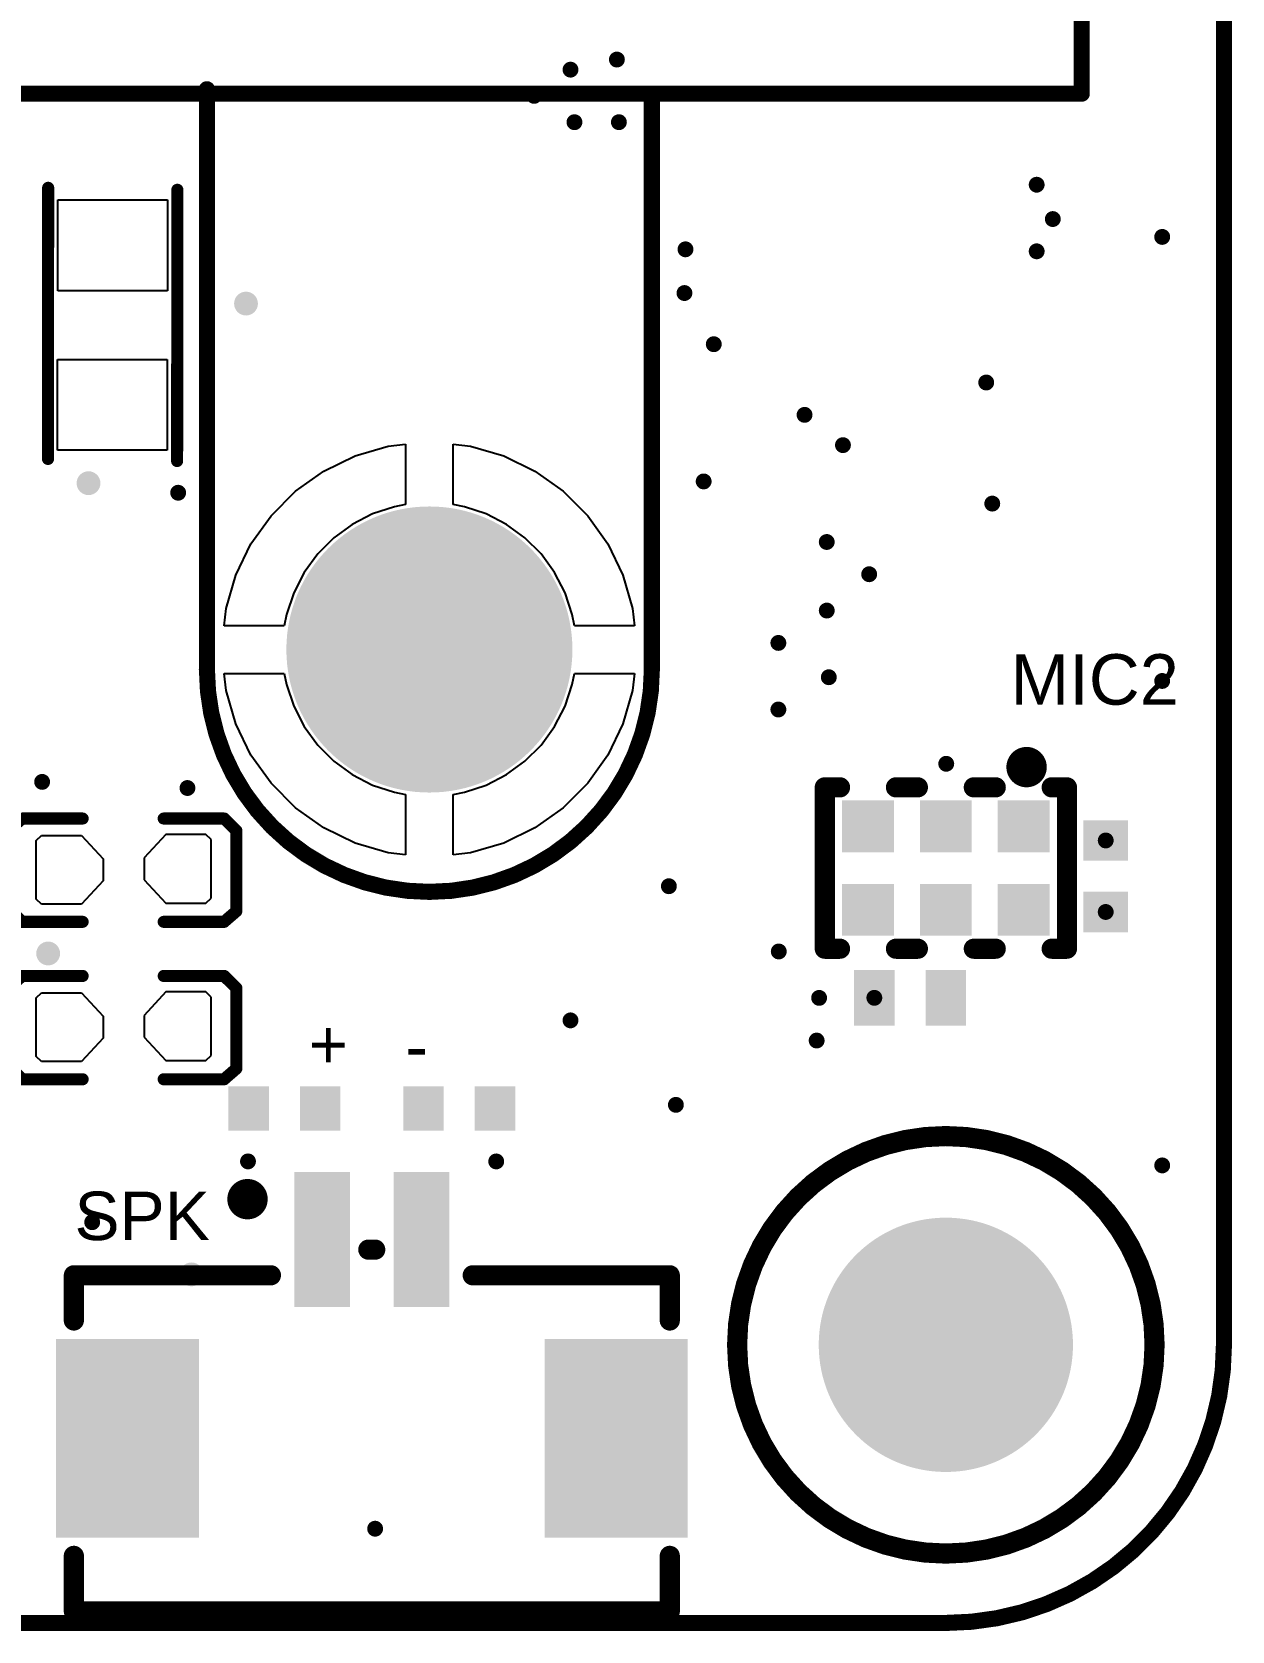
# Model space of a CAD drawing. Header units: inches. Extents: x -6.1 to 65.1, y -0.8 to 59.2.
# Drawn here: x 50 to 65.1, y -0.1 to 20.02 of the extents above; entities that cross this region are included whole.
import ezdxf

# ---------------------------------------------------------------- set-up
doc = ezdxf.new("R2010")
doc.units = ezdxf.units.IN
for name, color, linetype in [('Mechanical 1', 6, 'Continuous'), ('Pad Holes', 156, 'Continuous'), ('Top Overlay', 2, 'Continuous'), ('Top Paste', 8, 'Continuous'), ('Via Holes', 16, 'Continuous')]:
    doc.layers.add(name, color=color, linetype=linetype)
doc.styles.add('Arial', font='', dxfattribs={"height": 0.2})
doc.styles.get('Arial').set_extended_font_data('Arial')

# ---------------------------------------------------------------- blocks, each defined once
blk = doc.blocks.new('SMD_NUT_M2X5_56X3_1_53MM_3')
at = {"layer": 'Pad Holes'}
h = blk.add_hatch(color=7, dxfattribs=at)
edge = h.paths.add_edge_path()
edge.add_arc((0, 0), 1.8, 0, 360)
at = {"layer": 'Top Paste'}
for p, q in [((-1.329, 2.246), (-0.936, 2.436)), ((-0.936, 2.436), (-0.517, 2.557)), ((-0.517, 2.557), (-0.3, 2.583)), ((-0.3, 2.583), (-0.3, 2.583)), ((-0.3, 2.583), (-0.3, 1.826)), ((0.3, 1.826), (0.3, 2.583)), ((0.3, 2.583), (0.517, 2.557)), ((0.517, 2.557), (0.936, 2.436)), ((0.936, 2.436), (1.329, 2.246)), ((-1.684, 1.993), (-1.329, 2.246)), ((1.329, 2.246), (1.684, 1.993)), ((-1.993, 1.684), (-1.684, 1.993)), ((-0.3, 1.826), (-0.441, 1.797)), ((0.441, 1.797), (0.3, 1.826)), ((0.3, 1.826), (0.3, 1.826)), ((1.684, 1.993), (1.993, 1.684)), ((-2.246, 1.329), (-1.993, 1.684)), ((-0.714, 1.707), (-0.97, 1.575)), ((-0.441, 1.797), (-0.714, 1.707)), ((0.714, 1.707), (0.441, 1.797)), ((0.97, 1.575), (0.714, 1.707)), ((1.993, 1.684), (2.246, 1.329)), ((-0.97, 1.575), (-1.202, 1.406)), ((1.202, 1.406), (0.97, 1.575)), ((-2.436, 0.936), (-2.246, 1.329)), ((-1.202, 1.406), (-1.406, 1.202)), ((1.406, 1.202), (1.202, 1.406)), ((2.246, 1.329), (2.436, 0.936)), ((-1.406, 1.202), (-1.575, 0.97)), ((1.575, 0.97), (1.406, 1.202)), ((-2.557, 0.517), (-2.436, 0.936)), ((-1.575, 0.97), (-1.707, 0.714)), ((1.707, 0.714), (1.575, 0.97)), ((2.436, 0.936), (2.557, 0.517)), ((-1.707, 0.714), (-1.797, 0.441)), ((1.797, 0.441), (1.707, 0.714)), ((-2.583, 0.3), (-2.557, 0.517)), ((-1.797, 0.441), (-1.826, 0.3)), ((1.826, 0.3), (1.797, 0.441)), ((2.557, 0.517), (2.583, 0.3)), ((-1.826, 0.3), (-2.583, 0.3)), ((-1.826, 0.3), (-1.826, 0.3)), ((2.583, 0.3), (1.826, 0.3)), ((2.583, 0.3), (2.583, 0.3)), ((-2.557, -0.517), (-2.583, -0.3)), ((-2.583, -0.3), (-2.583, -0.3)), ((-2.583, -0.3), (-1.826, -0.3)), ((-1.826, -0.3), (-1.797, -0.441)), ((1.797, -0.441), (1.826, -0.3)), ((1.826, -0.3), (2.583, -0.3)), ((1.826, -0.3), (1.826, -0.3)), ((2.583, -0.3), (2.557, -0.517)), ((-2.436, -0.936), (-2.557, -0.517)), ((-1.797, -0.441), (-1.707, -0.714)), ((1.707, -0.714), (1.797, -0.441)), ((2.557, -0.517), (2.436, -0.936)), ((-1.707, -0.714), (-1.575, -0.97)), ((1.575, -0.97), (1.707, -0.714)), ((-2.246, -1.329), (-2.436, -0.936)), ((-1.575, -0.97), (-1.406, -1.202)), ((1.406, -1.202), (1.575, -0.97)), ((2.436, -0.936), (2.246, -1.329)), ((-1.406, -1.202), (-1.202, -1.406)), ((1.202, -1.406), (1.406, -1.202)), ((-1.993, -1.684), (-2.246, -1.329)), ((-1.202, -1.406), (-0.97, -1.575)), ((0.97, -1.575), (1.202, -1.406)), ((2.246, -1.329), (1.993, -1.684)), ((-0.97, -1.575), (-0.714, -1.707)), ((0.714, -1.707), (0.97, -1.575)), ((-1.684, -1.993), (-1.993, -1.684)), ((-0.714, -1.707), (-0.441, -1.797)), ((-0.441, -1.797), (-0.3, -1.826)), ((0.3, -1.826), (0.441, -1.797)), ((0.441, -1.797), (0.714, -1.707)), ((1.993, -1.684), (1.684, -1.993)), ((-1.329, -2.246), (-1.684, -1.993)), ((-0.3, -1.826), (-0.3, -2.583)), ((-0.3, -1.826), (-0.3, -1.826)), ((0.3, -2.583), (0.3, -1.826)), ((1.684, -1.993), (1.329, -2.246)), ((-0.936, -2.436), (-1.329, -2.246)), ((1.329, -2.246), (0.936, -2.436)), ((-0.517, -2.557), (-0.936, -2.436)), ((-0.3, -2.583), (-0.517, -2.557)), ((0.517, -2.557), (0.3, -2.583)), ((0.3, -2.583), (0.3, -2.583)), ((0.936, -2.436), (0.517, -2.557))]:
    blk.add_line(p, q, dxfattribs=at)
blk = doc.blocks.new('CONN_SMD_2P_P1_25_XUNPU_WAFER_MX1_25_2PWB_58')
at = {"layer": 'Top Paste'}
for points in [[(-0.975, 2.1), (-0.275, 2.1), (-0.275, 0.4), (-0.975, 0.4)], [(0.275, 2.1), (0.975, 2.1), (0.975, 0.4), (0.275, 0.4)], [(-3.975, 0), (-2.175, 0), (-2.175, -2.5), (-3.975, -2.5)], [(2.175, 0), (3.975, 0), (3.975, -2.5), (2.175, -2.5)]]:
    blk.add_hatch(color=8, dxfattribs=at).paths.add_polyline_path(points)
at = {"layer": 'Top Overlay'}
for points, const_width in [([(-1.437, 1.758, 1), (-1.691, 1.758, 1)], 0.254), ([(-1.755, 1.758, 1), (-1.628, 1.758, 1)], 0.127), ([(-1.501, 1.758, 1), (-1.374, 1.758, 1)], 0.127), ([(-0.107, 1.123, 1), (0.02, 1.123, 1)], 0.127), ([(-0.02, 1.123, 1), (0.107, 1.123, 1)], 0.127), ([(-3.813, 0.8, 1), (-3.686, 0.8, 1)], 0.127), ([(-3.813, 0.8, 1), (-3.686, 0.8, 1)], 0.127), ([(-1.333, 0.8, 1), (-1.206, 0.8, 1)], 0.127), ([(1.207, 0.8, 1), (1.334, 0.8, 1)], 0.127), ([(3.687, 0.8, 1), (3.814, 0.8, 1)], 0.127), ([(3.687, 0.8, 1), (3.814, 0.8, 1)], 0.127), ([(-3.813, 0.231, 1), (-3.686, 0.231, 1)], 0.127), ([(3.687, 0.231, 1), (3.814, 0.231, 1)], 0.127), ([(-3.813, -2.731, 1), (-3.686, -2.731, 1)], 0.127), ([(3.687, -2.731, 1), (3.814, -2.731, 1)], 0.127), ([(-3.813, -3.429, 1), (-3.686, -3.429, 1)], 0.127), ([(-3.813, -3.429, 1), (-3.686, -3.429, 1)], 0.127), ([(3.687, -3.429, 1), (3.814, -3.429, 1)], 0.127), ([(3.687, -3.429, 1), (3.814, -3.429, 1)], 0.127)]:
    blk.add_lwpolyline(points, format="xyb", close=True, dxfattribs=dict(at, const_width=const_width))
at = {"layer": 'Top Overlay', "const_width": 0.254}
for points in [[(-0.044, 1.123), (0.044, 1.123)], [(-3.75, 0.231), (-3.75, 0.8)], [(-3.75, 0.8), (-1.27, 0.8)], [(1.27, 0.8), (3.75, 0.8)], [(3.75, 0.231), (3.75, 0.8)], [(-3.75, -3.429), (-3.75, -2.731)], [(3.75, -3.429), (3.75, -2.731)], [(-3.75, -3.429), (3.75, -3.429)]]:
    blk.add_lwpolyline(points, dxfattribs=at)
blk = doc.blocks.new('M3_64')
at = {"layer": 'Pad Holes'}
h = blk.add_hatch(color=7, dxfattribs=at)
edge = h.paths.add_edge_path()
edge.add_arc((0, 0), 1.6, 0, 360)
at = {"layer": 'Top Overlay'}
for points, const_width in [([(2.627, 0, 1), (-2.627, 0, 1)], 0.254), ([(-2.691, 0, 1), (-2.564, 0, 1)], 0.127), ([(2.564, 0, 1), (2.691, 0, 1)], 0.127)]:
    blk.add_lwpolyline(points, format="xyb", close=True, dxfattribs=dict(at, const_width=const_width))
blk = doc.blocks.new('MIC_SMD_6P_L2_8_W1_9_P0_98_TL_76')
at = {"layer": 'Top Paste'}
for points in [[(-0.851, 1.306), (-0.199, 1.306), (-0.199, 0.654), (-0.851, 0.654)], [(0.851, 0.654), (0.199, 0.654), (0.199, 1.306), (0.851, 1.306)], [(-0.851, 0.326), (-0.199, 0.326), (-0.199, -0.326), (-0.851, -0.326)], [(0.851, -0.326), (0.199, -0.326), (0.199, 0.326), (0.851, 0.326)], [(-0.851, -0.654), (-0.199, -0.654), (-0.199, -1.306), (-0.851, -1.306)], [(0.851, -1.306), (0.199, -1.306), (0.199, -0.654), (0.851, -0.654)]]:
    blk.add_hatch(color=8, dxfattribs=at).paths.add_polyline_path(points)
at = {"layer": 'Top Overlay', "const_width": 0.254}
for points in [[(-1.016, 1.332), (-1.016, 1.524)], [(1.016, 1.524), (-1.016, 1.524)], [(1.016, 1.332), (1.016, 1.524)], [(-1.016, 0.352), (-1.016, 0.628)], [(1.016, 0.352), (1.016, 0.628)], [(-1.016, -0.628), (-1.016, -0.352)], [(1.016, -0.628), (1.016, -0.352)], [(-1.016, -1.524), (-1.016, -1.332)], [(1.016, -1.524), (1.016, -1.332)], [(1.016, -1.524), (-1.016, -1.524)]]:
    blk.add_lwpolyline(points, dxfattribs=at)
at = {"layer": 'Top Overlay'}
for points, const_width in [([(-1.079, 1.524, 1), (-0.952, 1.524, 1)], 0.127), ([(-1.079, 1.524, 1), (-0.952, 1.524, 1)], 0.127), ([(0.952, 1.524, 1), (1.079, 1.524, 1)], 0.127), ([(0.952, 1.524, 1), (1.079, 1.524, 1)], 0.127), ([(-1.079, 1.332, 1), (-0.952, 1.332, 1)], 0.127), ([(0.952, 1.332, 1), (1.079, 1.332, 1)], 0.127), ([(-1.143, 1.016, 1), (-1.397, 1.016, 1)], 0.254), ([(-1.46, 1.016, 1), (-1.333, 1.016, 1)], 0.127), ([(-1.206, 1.016, 1), (-1.079, 1.016, 1)], 0.127), ([(-1.079, 0.628, 1), (-0.952, 0.628, 1)], 0.127), ([(0.952, 0.628, 1), (1.079, 0.628, 1)], 0.127), ([(-1.079, 0.352, 1), (-0.952, 0.352, 1)], 0.127), ([(0.952, 0.352, 1), (1.079, 0.352, 1)], 0.127), ([(-1.079, -0.352, 1), (-0.952, -0.352, 1)], 0.127), ([(0.952, -0.352, 1), (1.079, -0.352, 1)], 0.127), ([(-1.079, -0.628, 1), (-0.952, -0.628, 1)], 0.127), ([(0.952, -0.628, 1), (1.079, -0.628, 1)], 0.127), ([(-1.079, -1.332, 1), (-0.952, -1.332, 1)], 0.127), ([(0.952, -1.332, 1), (1.079, -1.332, 1)], 0.127), ([(-1.079, -1.524, 1), (-0.952, -1.524, 1)], 0.127), ([(-1.079, -1.524, 1), (-0.952, -1.524, 1)], 0.127), ([(0.952, -1.524, 1), (1.079, -1.524, 1)], 0.127), ([(0.952, -1.524, 1), (1.079, -1.524, 1)], 0.127)]:
    blk.add_lwpolyline(points, format="xyb", close=True, dxfattribs=dict(at, const_width=const_width))
blk = doc.blocks.new('R0805_98')
at = {"layer": 'Top Overlay', "const_width": 0.152}
for points in [[(1.711, 0.81), (-1.702, 0.813)], [(1.685, -0.815), (-1.727, -0.813)]]:
    blk.add_lwpolyline(points, dxfattribs=at)
at = {"layer": 'Top Overlay', "const_width": 0.0762}
for points in [[(-1.74, 0.813, 1), (-1.664, 0.813, 1)], [(1.673, 0.81, 1), (1.749, 0.81, 1)], [(-1.765, -0.813, 1), (-1.689, -0.813, 1)], [(1.647, -0.815, 1), (1.723, -0.815, 1)]]:
    blk.add_lwpolyline(points, format="xyb", close=True, dxfattribs=at)
at = {"layer": 'Top Paste'}
for p, q in [((-1.575, -0.69), (-1.575, 0.69)), ((-1.575, 0.69), (-0.432, 0.69)), ((-0.432, 0.69), (-0.432, -0.69)), ((0.432, -0.696), (0.432, 0.686)), ((0.432, 0.686), (1.575, 0.686)), ((1.575, 0.686), (1.575, -0.696)), ((-0.432, -0.69), (-1.575, -0.69)), ((1.575, -0.696), (0.432, -0.696))]:
    blk.add_line(p, q, dxfattribs=at)
blk = doc.blocks.new('R0402_106')
at = {"layer": 'Top Paste'}
for points in [[(-0.705, -0.35), (-0.705, 0.35), (-0.195, 0.35), (-0.195, -0.35)], [(0.195, -0.35), (0.195, 0.35), (0.705, 0.35), (0.705, -0.35)]]:
    blk.add_hatch(color=8, dxfattribs=at).paths.add_polyline_path(points)
blk = doc.blocks.new('L0603_163')
at = {"layer": 'Top Overlay', "const_width": 0.152}
for points in [[(-1.424, 0.517), (-1.27, 0.65)], [(-1.272, 0.65), (-0.51, 0.65)], [(0.51, 0.65), (1.272, 0.65)], [(1.27, 0.65), (1.424, 0.499)], [(-1.424, -0.499), (-1.424, 0.517)], [(1.424, -0.517), (1.424, 0.499)], [(-1.424, -0.499), (-1.27, -0.651)], [(-1.272, -0.65), (-0.51, -0.65)], [(0.51, -0.65), (1.272, -0.65)], [(1.27, -0.65), (1.424, -0.517)]]:
    blk.add_lwpolyline(points, dxfattribs=at)
at = {"layer": 'Top Overlay'}
for points, const_width in [([(-1.31, 0.65, 1), (-1.234, 0.65, 1)], 0.076), ([(-1.308, 0.65, 1), (-1.232, 0.65, 1)], 0.0762), ([(-0.548, 0.65, 1), (-0.472, 0.65, 1)], 0.076), ([(0.472, 0.65, 1), (0.548, 0.65, 1)], 0.076), ([(1.232, 0.65, 1), (1.308, 0.65, 1)], 0.0762), ([(1.234, 0.65, 1), (1.31, 0.65, 1)], 0.076), ([(-1.462, 0.517, 1), (-1.386, 0.517, 1)], 0.0762), ([(-1.462, 0.517, 1), (-1.386, 0.517, 1)], 0.0762), ([(1.386, 0.499, 1), (1.462, 0.499, 1)], 0.0762), ([(1.386, 0.499, 1), (1.462, 0.499, 1)], 0.0762), ([(-1.462, -0.499, 1), (-1.386, -0.499, 1)], 0.0762), ([(-1.462, -0.499, 1), (-1.386, -0.499, 1)], 0.0762), ([(-1.31, -0.65, 1), (-1.234, -0.65, 1)], 0.076), ([(-1.308, -0.651, 1), (-1.232, -0.651, 1)], 0.0762), ([(-0.548, -0.65, 1), (-0.472, -0.65, 1)], 0.076), ([(0.472, -0.65, 1), (0.548, -0.65, 1)], 0.076), ([(1.232, -0.65, 1), (1.308, -0.65, 1)], 0.0762), ([(1.234, -0.65, 1), (1.31, -0.65, 1)], 0.076), ([(1.386, -0.517, 1), (1.462, -0.517, 1)], 0.0762), ([(1.386, -0.517, 1), (1.462, -0.517, 1)], 0.0762)]:
    blk.add_lwpolyline(points, format="xyb", close=True, dxfattribs=dict(at, const_width=const_width))
at = {"layer": 'Top Paste'}
for p, q in [((-1.093, 0.373), (-1.029, 0.437)), ((-1.029, 0.437), (-0.526, 0.437)), ((-0.526, 0.437), (-0.252, 0.143)), ((0.538, 0.448), (0.264, 0.154)), ((1.042, 0.448), (0.538, 0.448)), ((1.106, 0.384), (1.042, 0.448)), ((-1.093, -0.363), (-1.093, 0.373)), ((1.106, -0.352), (1.106, 0.384)), ((-0.252, 0.143), (-0.252, 0.143)), ((-0.252, 0.143), (-0.252, -0.134)), ((0.264, 0.154), (0.264, 0.154)), ((0.264, 0.154), (0.264, -0.122)), ((-0.252, -0.134), (-0.526, -0.427)), ((0.264, -0.122), (0.538, -0.416)), ((-1.029, -0.427), (-1.093, -0.363)), ((1.042, -0.416), (1.106, -0.352)), ((-0.526, -0.427), (-1.029, -0.427)), ((0.538, -0.416), (1.042, -0.416))]:
    blk.add_line(p, q, dxfattribs=at)
blk = doc.blocks.new('L0603_164')
at = {"layer": 'Top Overlay', "const_width": 0.152}
for points in [[(-1.424, 0.517), (-1.27, 0.65)], [(-1.272, 0.65), (-0.51, 0.65)], [(0.51, 0.65), (1.272, 0.65)], [(1.27, 0.65), (1.424, 0.499)], [(-1.424, -0.499), (-1.424, 0.517)], [(1.424, -0.517), (1.424, 0.499)], [(-1.424, -0.499), (-1.27, -0.651)], [(-1.272, -0.65), (-0.51, -0.65)], [(0.51, -0.65), (1.272, -0.65)], [(1.27, -0.65), (1.424, -0.517)]]:
    blk.add_lwpolyline(points, dxfattribs=at)
at = {"layer": 'Top Overlay'}
for points, const_width in [([(-1.31, 0.65, 1), (-1.234, 0.65, 1)], 0.076), ([(-1.308, 0.65, 1), (-1.232, 0.65, 1)], 0.0762), ([(-0.548, 0.65, 1), (-0.472, 0.65, 1)], 0.076), ([(0.472, 0.65, 1), (0.548, 0.65, 1)], 0.076), ([(1.232, 0.65, 1), (1.308, 0.65, 1)], 0.0762), ([(1.234, 0.65, 1), (1.31, 0.65, 1)], 0.076), ([(-1.462, 0.517, 1), (-1.386, 0.517, 1)], 0.0762), ([(-1.462, 0.517, 1), (-1.386, 0.517, 1)], 0.0762), ([(1.386, 0.499, 1), (1.462, 0.499, 1)], 0.0762), ([(1.386, 0.499, 1), (1.462, 0.499, 1)], 0.0762), ([(-1.462, -0.499, 1), (-1.386, -0.499, 1)], 0.0762), ([(-1.462, -0.499, 1), (-1.386, -0.499, 1)], 0.0762), ([(-1.31, -0.65, 1), (-1.234, -0.65, 1)], 0.076), ([(-1.308, -0.651, 1), (-1.232, -0.651, 1)], 0.0762), ([(-0.548, -0.65, 1), (-0.472, -0.65, 1)], 0.076), ([(0.472, -0.65, 1), (0.548, -0.65, 1)], 0.076), ([(1.232, -0.65, 1), (1.308, -0.65, 1)], 0.0762), ([(1.234, -0.65, 1), (1.31, -0.65, 1)], 0.076), ([(1.386, -0.517, 1), (1.462, -0.517, 1)], 0.0762), ([(1.386, -0.517, 1), (1.462, -0.517, 1)], 0.0762)]:
    blk.add_lwpolyline(points, format="xyb", close=True, dxfattribs=dict(at, const_width=const_width))
at = {"layer": 'Top Paste'}
for p, q in [((-1.093, 0.373), (-1.029, 0.437)), ((-1.029, 0.437), (-0.526, 0.437)), ((-0.526, 0.437), (-0.252, 0.143)), ((0.538, 0.448), (0.264, 0.154)), ((1.042, 0.448), (0.538, 0.448)), ((1.106, 0.384), (1.042, 0.448)), ((-1.093, -0.363), (-1.093, 0.373)), ((1.106, -0.352), (1.106, 0.384)), ((-0.252, 0.143), (-0.252, 0.143)), ((-0.252, 0.143), (-0.252, -0.134)), ((0.264, 0.154), (0.264, 0.154)), ((0.264, 0.154), (0.264, -0.122)), ((-0.252, -0.134), (-0.526, -0.427)), ((0.264, -0.122), (0.538, -0.416)), ((-1.029, -0.427), (-1.093, -0.363)), ((1.042, -0.416), (1.106, -0.352)), ((-0.526, -0.427), (-1.029, -0.427)), ((0.538, -0.416), (1.042, -0.416))]:
    blk.add_line(p, q, dxfattribs=at)
blk = doc.blocks.new('C0402_203')
at = {"layer": 'Top Paste'}
for points in [[(-0.705, -0.28), (-0.705, 0.28), (-0.195, 0.28), (-0.195, -0.28)], [(0.195, -0.28), (0.195, 0.28), (0.705, 0.28), (0.705, -0.28)]]:
    blk.add_hatch(color=8, dxfattribs=at).paths.add_polyline_path(points)
blk = doc.blocks.new('C0402_204')
at = {"layer": 'Top Paste'}
for points in [[(-0.705, -0.28), (-0.705, 0.28), (-0.195, 0.28), (-0.195, -0.28)], [(0.195, -0.28), (0.195, 0.28), (0.705, 0.28), (0.705, -0.28)]]:
    blk.add_hatch(color=8, dxfattribs=at).paths.add_polyline_path(points)
blk = doc.blocks.new('C0402_205')
at = {"layer": 'Top Paste'}
for points in [[(-0.705, -0.28), (-0.705, 0.28), (-0.195, 0.28), (-0.195, -0.28)], [(0.195, -0.28), (0.195, 0.28), (0.705, 0.28), (0.705, -0.28)]]:
    blk.add_hatch(color=8, dxfattribs=at).paths.add_polyline_path(points)

msp = doc.modelspace()

# ---------------------------------------------------------------- hatches: boundary and pattern name
at = {"layer": 'Via Holes'}
h = msp.add_hatch(color=7, dxfattribs=at)
edge = h.paths.add_edge_path()
edge.add_arc((57.36, 19.674), 0.1, 0, 360)
h = msp.add_hatch(color=7, dxfattribs=at)
edge = h.paths.add_edge_path()
edge.add_arc((56.776, 19.547), 0.1, 0, 360)
h = msp.add_hatch(color=7, dxfattribs=at)
edge = h.paths.add_edge_path()
edge.add_arc((56.318, 19.217), 0.1, 0, 360)
h = msp.add_hatch(color=7, dxfattribs=at)
edge = h.paths.add_edge_path()
edge.add_arc((56.826, 18.886), 0.1, 0, 360)
h = msp.add_hatch(color=7, dxfattribs=at)
edge = h.paths.add_edge_path()
edge.add_arc((57.385, 18.886), 0.1, 0, 360)
h = msp.add_hatch(color=7, dxfattribs=at)
edge = h.paths.add_edge_path()
edge.add_arc((62.643, 18.099), 0.1, 0, 360)
h = msp.add_hatch(color=7, dxfattribs=at)
edge = h.paths.add_edge_path()
edge.add_arc((62.846, 17.667), 0.1, 0, 360)
h = msp.add_hatch(color=7, dxfattribs=at)
edge = h.paths.add_edge_path()
edge.add_arc((64.223, 17.442), 0.1, 0, 360)
h = msp.add_hatch(color=7, dxfattribs=at)
edge = h.paths.add_edge_path()
edge.add_arc((58.223, 17.286), 0.1, 0, 360)
h = msp.add_hatch(color=7, dxfattribs=at)
edge = h.paths.add_edge_path()
edge.add_arc((62.643, 17.261), 0.1, 0, 360)
h = msp.add_hatch(color=7, dxfattribs=at)
edge = h.paths.add_edge_path()
edge.add_arc((52.692, 16.603), 0.15, 0, 360)
h = msp.add_hatch(color=7, dxfattribs=at)
edge = h.paths.add_edge_path()
edge.add_arc((58.21, 16.736), 0.1, 0, 360)
h = msp.add_hatch(color=7, dxfattribs=at)
edge = h.paths.add_edge_path()
edge.add_arc((58.579, 16.092), 0.1, 0, 360)
h = msp.add_hatch(color=7, dxfattribs=at)
edge = h.paths.add_edge_path()
edge.add_arc((62.008, 15.61), 0.1, 0, 360)
h = msp.add_hatch(color=7, dxfattribs=at)
edge = h.paths.add_edge_path()
edge.add_arc((59.722, 15.203), 0.1, 0, 360)
h = msp.add_hatch(color=7, dxfattribs=at)
edge = h.paths.add_edge_path()
edge.add_arc((60.205, 14.822), 0.1, 0, 360)
h = msp.add_hatch(color=7, dxfattribs=at)
edge = h.paths.add_edge_path()
edge.add_arc((50.71, 14.343), 0.15, 0, 360)
h = msp.add_hatch(color=7, dxfattribs=at)
edge = h.paths.add_edge_path()
edge.add_arc((51.838, 14.223), 0.1, 0, 360)
h = msp.add_hatch(color=7, dxfattribs=at)
edge = h.paths.add_edge_path()
edge.add_arc((58.452, 14.365), 0.1, 0, 360)
h = msp.add_hatch(color=7, dxfattribs=at)
edge = h.paths.add_edge_path()
edge.add_arc((62.084, 14.086), 0.1, 0, 360)
h = msp.add_hatch(color=7, dxfattribs=at)
edge = h.paths.add_edge_path()
edge.add_arc((60.001, 13.603), 0.1, 0, 360)
h = msp.add_hatch(color=7, dxfattribs=at)
edge = h.paths.add_edge_path()
edge.add_arc((60.535, 13.197), 0.1, 0, 360)
h = msp.add_hatch(color=7, dxfattribs=at)
edge = h.paths.add_edge_path()
edge.add_arc((60.001, 12.74), 0.1, 0, 360)
h = msp.add_hatch(color=7, dxfattribs=at)
edge = h.paths.add_edge_path()
edge.add_arc((59.392, 12.333), 0.1, 0, 360)
h = msp.add_hatch(color=7, dxfattribs=at)
edge = h.paths.add_edge_path()
edge.add_arc((60.027, 11.901), 0.1, 0, 360)
h = msp.add_hatch(color=7, dxfattribs=at)
edge = h.paths.add_edge_path()
edge.add_arc((64.223, 11.854), 0.1, 0, 360)
h = msp.add_hatch(color=7, dxfattribs=at)
edge = h.paths.add_edge_path()
edge.add_arc((59.392, 11.495), 0.1, 0, 360)
h = msp.add_hatch(color=7, dxfattribs=at)
edge = h.paths.add_edge_path()
edge.add_arc((61.505, 10.812), 0.1, 0, 360)
h = msp.add_hatch(color=7, dxfattribs=at)
edge = h.paths.add_edge_path()
edge.add_arc((50.126, 10.584), 0.1, 0, 360)
h = msp.add_hatch(color=7, dxfattribs=at)
edge = h.paths.add_edge_path()
edge.add_arc((51.955, 10.507), 0.1, 0, 360)
h = msp.add_hatch(color=7, dxfattribs=at)
edge = h.paths.add_edge_path()
edge.add_arc((63.512, 9.847), 0.1, 0, 360)
h = msp.add_hatch(color=7, dxfattribs=at)
edge = h.paths.add_edge_path()
edge.add_arc((58.014, 9.271), 0.1, 0, 360)
h = msp.add_hatch(color=7, dxfattribs=at)
edge = h.paths.add_edge_path()
edge.add_arc((63.512, 8.947), 0.1, 0, 360)
h = msp.add_hatch(color=7, dxfattribs=at)
edge = h.paths.add_edge_path()
edge.add_arc((50.202, 8.425), 0.15, 0, 360)
h = msp.add_hatch(color=7, dxfattribs=at)
edge = h.paths.add_edge_path()
edge.add_arc((59.397, 8.45), 0.1, 0, 360)
h = msp.add_hatch(color=7, dxfattribs=at)
edge = h.paths.add_edge_path()
edge.add_arc((59.905, 7.866), 0.1, 0, 360)
h = msp.add_hatch(color=7, dxfattribs=at)
edge = h.paths.add_edge_path()
edge.add_arc((60.6, 7.867), 0.1, 0, 360)
h = msp.add_hatch(color=7, dxfattribs=at)
edge = h.paths.add_edge_path()
edge.add_arc((56.776, 7.583), 0.1, 0, 360)
h = msp.add_hatch(color=7, dxfattribs=at)
edge = h.paths.add_edge_path()
edge.add_arc((59.874, 7.329), 0.1, 0, 360)
h = msp.add_hatch(color=7, dxfattribs=at)
edge = h.paths.add_edge_path()
edge.add_arc((58.102, 6.52), 0.1, 0, 360)
h = msp.add_hatch(color=7, dxfattribs=at)
edge = h.paths.add_edge_path()
edge.add_arc((52.717, 5.808), 0.1, 0, 360)
h = msp.add_hatch(color=7, dxfattribs=at)
edge = h.paths.add_edge_path()
edge.add_arc((55.841, 5.808), 0.1, 0, 360)
h = msp.add_hatch(color=7, dxfattribs=at)
edge = h.paths.add_edge_path()
edge.add_arc((64.223, 5.758), 0.1, 0, 360)
h = msp.add_hatch(color=7, dxfattribs=at)
edge = h.paths.add_edge_path()
edge.add_arc((50.756, 5.043), 0.1, 0, 360)
h = msp.add_hatch(color=7, dxfattribs=at)
edge = h.paths.add_edge_path()
edge.add_arc((52.006, 4.386), 0.15, 0, 360)
h = msp.add_hatch(color=7, dxfattribs=at)
edge = h.paths.add_edge_path()
edge.add_arc((54.317, 1.186), 0.1, 0, 360)

# ---------------------------------------------------------------- linework, layer by layer
at = {"layer": 'Mechanical 1', "const_width": 0.203}
for points in [[(65, 3.5), (65, 51.5)], [(36, 0), (61.5, 0)]]:
    msp.add_lwpolyline(points, dxfattribs=at)
msp.add_lwpolyline([(65, 3.5, -0.414214), (61.5, 0)], format="xyb", dxfattribs=at)
at = {"layer": 'Mechanical 1'}
for points, const_width in [([(64.949, 3.5, 1), (65.051, 3.5, 1)], 0.102), ([(64.949, 3.5, 1), (65.051, 3.5, 1)], 0.101), ([(61.449, 0, 1), (61.551, 0, 1)], 0.102), ([(61.449, 0, 1), (61.551, 0, 1)], 0.101)]:
    msp.add_lwpolyline(points, format="xyb", close=True, dxfattribs=dict(at, const_width=const_width))
at = {"layer": 'Top Overlay', "const_width": 0.203}
for points in [[(63.21, 19.245), (63.21, 35.755)], [(46.7, 19.245), (63.21, 19.245)], [(52.2, 19.3), (52.2, 12)], [(57.8, 19.2), (57.8, 12)]]:
    msp.add_lwpolyline(points, dxfattribs=at)
at = {"layer": 'Top Overlay', "const_width": 0.102}
for points in [[(52.149, 19.3, 1), (52.251, 19.3, 1)], [(63.159, 19.245, 1), (63.261, 19.245, 1)], [(63.159, 19.245, 1), (63.261, 19.245, 1)], [(57.749, 19.2, 1), (57.851, 19.2, 1)], [(52.149, 12, 1), (52.251, 12, 1)], [(52.149, 12, 1), (52.251, 12, 1)], [(57.749, 12, 1), (57.851, 12, 1)], [(57.749, 12, 1), (57.851, 12, 1)]]:
    msp.add_lwpolyline(points, format="xyb", close=True, dxfattribs=at)
at = {"layer": 'Top Overlay', "const_width": 0.203}
msp.add_lwpolyline([(57.8, 12, -1), (52.2, 12)], format="xyb", dxfattribs=at)

# ---------------------------------------------------------------- block references
at = {"rotation": 270}
for name, p in [('R0805_98', (51.015, 16.333)), ('MIC_SMD_6P_L2_8_W1_9_P0_98_TL_76', (61.5, 9.5)), ('C0402_204', (63.512, 9.397))]:
    msp.add_blockref(name, p, dxfattribs=at)
for name, p in [('SMD_NUT_M2X5_56X3_1_53MM_3', (55, 12.25)), ('L0603_163', (51.146, 9.473)), ('L0603_164', (51.146, 7.492)), ('R0402_106', (61.05, 7.867)), ('C0402_205', (53.176, 6.474)), ('C0402_203', (55.376, 6.474)), ('M3_64', (61.5, 3.5)), ('CONN_SMD_2P_P1_25_XUNPU_WAFER_MX1_25_2PWB_58', (54.275, 3.575))]:
    msp.add_blockref(name, p)

# ---------------------------------------------------------------- texts
at = {"layer": 'Top Overlay', "style": 'Arial'}
for s, height, p in [('MIC2', 0.635, (62.314, 11.556)), ('+', 0.61, (53.479, 6.977)), ('-', 0.61, (54.698, 6.951)), ('SPK', 0.6096, (50.533, 4.818))]:
    msp.add_text(s, height=height, rotation=360, dxfattribs=at).set_placement(p)

doc.saveas('drawing.dxf')
